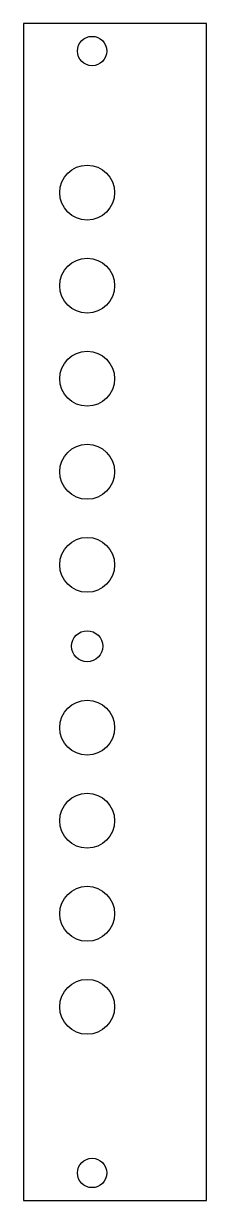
# Model space of a CAD drawing. Header units: millimetres. Extents: x 0 to 20, y 0 to 128.
import ezdxf

# ---------------------------------------------------------------- set-up
doc = ezdxf.new("R2010")
doc.units = ezdxf.units.MM
doc.layers.get('0').update_dxf_attribs({"lineweight": 25})

msp = doc.modelspace()

# ---------------------------------------------------------------- linework, layer by layer
for p, q in [((20, 128.5), (0, 128.5)), ((0, 128.5), (0, 0)), ((20, 0), (20, 128.5)), ((0, 0), (20, 0))]:
    msp.add_line(p, q)
for centre, radius in [((7.5, 125.5), 1.6), ((6.96, 110.04), 3), ((6.96, 99.88), 3), ((6.96, 89.72), 3), ((6.96, 79.56), 3), ((6.96, 69.4), 3), ((6.96, 60.51), 1.7), ((6.96, 51.62), 3), ((6.96, 41.46), 3), ((6.96, 31.3), 3), ((6.96, 21.14), 3), ((7.5, 3), 1.6)]:
    msp.add_circle(centre, radius)

doc.saveas('drawing.dxf')
